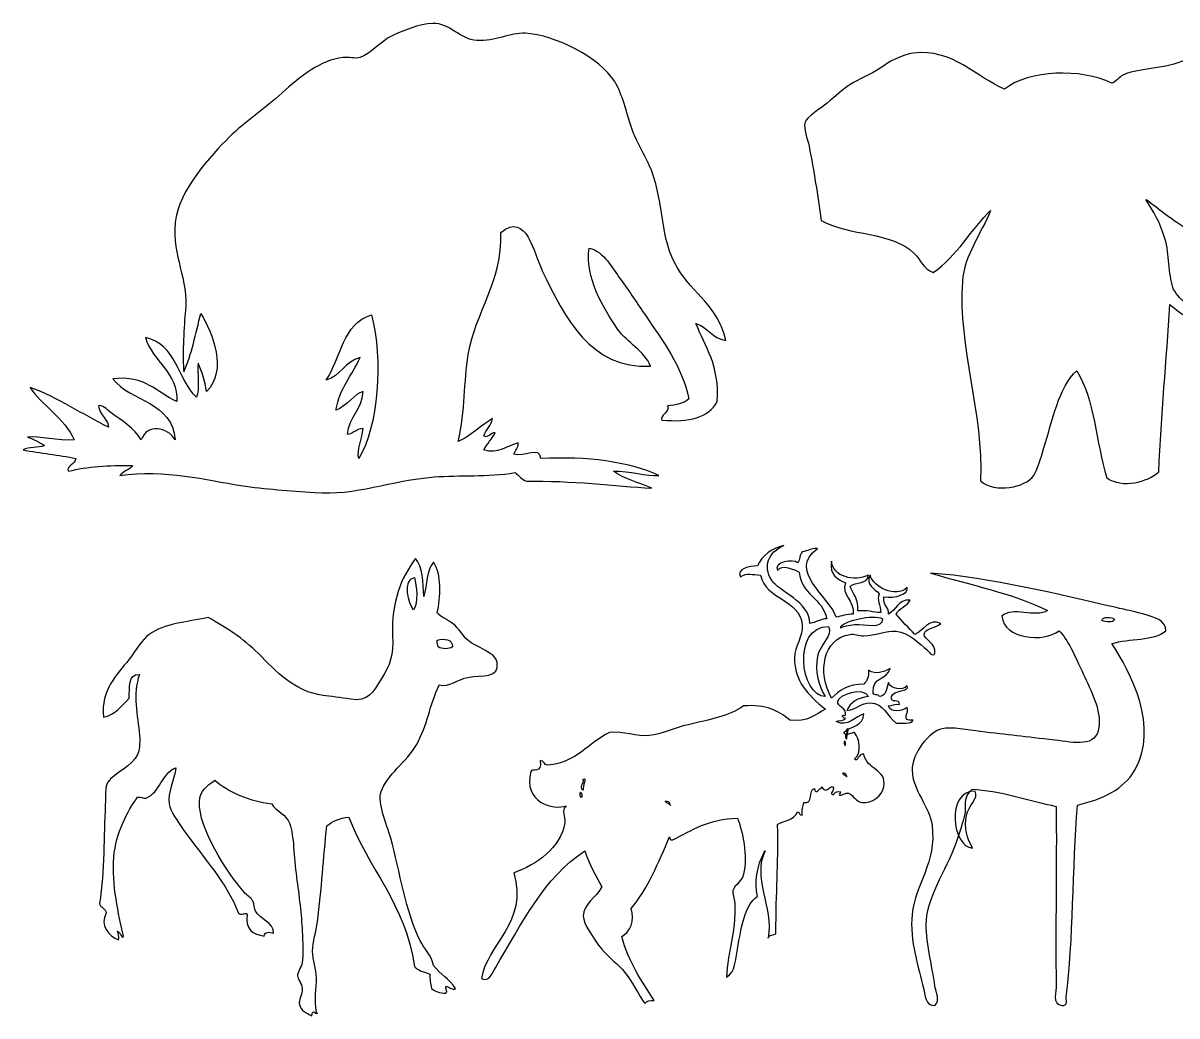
# Model space of a CAD drawing. Header units: centimetres. Extents: x -66 to 65, y -66 to 66.
# Drawn here: x -65.87 to -53.22, y -25.22 to -14.33 of the extents above; entities that cross this region are included whole.
import ezdxf

# ---------------------------------------------------------------- set-up
doc = ezdxf.new("R2010")
doc.units = ezdxf.units.CM
doc.header["$MEASUREMENT"] = 0
doc.layers.add('Layer 1', color=7, linetype='Continuous')

msp = doc.modelspace()

# ---------------------------------------------------------------- linework, layer by layer
at = {"layer": 'Layer 1'}
for points, knots in [([(-58.16921, -17.8116), (-58.31992, -17.79078), (-58.36558, -17.66486), (-58.49668, -17.62446), (-58.49668, -17.62446), (-58.3922, -17.88386), (-58.23429, -18.08984), (-58.26276, -18.48216), (-58.26276, -18.48216), (-58.35539, -18.65983), (-58.57253, -18.71301), (-58.87093, -18.68488), (-58.87093, -18.68488), (-58.89842, -18.63733), (-58.77118, -18.58974), (-58.80857, -18.52893), (-58.80857, -18.52893), (-58.71234, -18.5212), (-58.62492, -18.50467), (-58.57465, -18.45096), (-58.57465, -18.45096), (-58.64516, -18.0948), (-58.86344, -17.81162), (-59.04251, -17.54646), (-59.04251, -17.54646), (-59.13271, -17.41287), (-59.22359, -17.27296), (-59.32318, -17.14101), (-59.32318, -17.14101), (-59.41457, -17.01991), (-59.49873, -16.83901), (-59.66627, -16.79792), (-59.66627, -16.79792), (-59.71437, -17.11783), (-59.514, -17.45432), (-59.35438, -17.68681), (-59.35438, -17.68681), (-59.24773, -17.8422), (-59.05937, -17.92438), (-58.99568, -18.09228), (-58.99568, -18.09228), (-59.65317, -18.12829), (-59.93397, -17.55904), (-60.18091, -17.04744), (-60.18091, -17.04744), (-60.27195, -16.85879), (-60.35223, -16.39432), (-60.63316, -16.62636), (-60.63316, -16.62636), (-60.61736, -17.17381), (-60.91232, -17.48874), (-60.99183, -17.96753), (-60.99183, -17.96753), (-61.04128, -18.26542), (-61.02403, -18.57422), (-61.101, -18.91879), (-61.101, -18.91879), (-61.00194, -18.88246), (-60.81334, -18.718), (-60.72672, -18.66926), (-60.72672, -18.66926), (-60.74135, -18.74816), (-60.79617, -18.78692), (-60.82028, -18.8564), (-60.82028, -18.8564), (-60.78768, -18.89797), (-60.7458, -18.81751), (-60.69553, -18.82521), (-60.69553, -18.82521), (-60.73289, -18.89178), (-60.78538, -18.94329), (-60.82028, -19.01235), (-60.82028, -19.01235), (-60.67717, -19.06688), (-60.55665, -18.96422), (-60.446, -18.93438), (-60.446, -18.93438), (-60.44243, -18.99515), (-60.47952, -19.01524), (-60.49278, -19.0591), (-60.49278, -19.0591), (-60.3856, -19.09958), (-60.20327, -18.96822), (-60.1965, -19.1059), (-60.1965, -19.1059), (-59.67982, -19.08307), (-59.24244, -19.13953), (-58.90213, -19.29304), (-58.90213, -19.29304), (-59.03363, -19.30479), (-59.22069, -19.2374), (-59.40119, -19.24624), (-59.40119, -19.24624), (-59.28472, -19.33255), (-59.11899, -19.36956), (-58.98013, -19.43338), (-58.98013, -19.43338), (-59.37518, -19.4074), (-59.87051, -19.34652), (-60.35244, -19.35541), (-60.35244, -19.35541), (-60.40753, -19.33776), (-60.43618, -19.2936), (-60.47719, -19.26185), (-60.47719, -19.26185), (-60.78546, -19.3109), (-61.08298, -19.28714), (-61.36611, -19.30865), (-61.36611, -19.30865), (-61.84551, -19.34503), (-62.22447, -19.51722), (-62.67606, -19.48018), (-62.67606, -19.48018), (-62.95173, -19.45758), (-63.21264, -19.44549), (-63.48698, -19.40221), (-63.48698, -19.40221), (-63.85621, -19.3439), (-64.31349, -19.221), (-64.81252, -19.29304), (-64.81252, -19.29304), (-64.77712, -19.24526), (-64.70703, -19.23216), (-64.67218, -19.1839), (-64.67218, -19.1839), (-64.93232, -19.17845), (-65.17158, -19.1939), (-65.37391, -19.24624), (-65.37391, -19.24624), (-65.41235, -19.1966), (-65.29745, -19.16734), (-65.29594, -19.10588), (-65.29594, -19.10588), (-65.47903, -19.06545), (-65.68649, -19.04936), (-65.87297, -19.01235), (-65.87297, -19.01235), (-65.81378, -18.97798), (-65.70731, -18.99084), (-65.63905, -18.96555), (-65.63905, -18.96555), (-65.69263, -18.92554), (-65.7551, -18.89446), (-65.82616, -18.87199), (-65.82616, -18.87199), (-65.69273, -18.85823), (-65.49294, -18.91295), (-65.31155, -18.90316), (-65.31155, -18.90316), (-65.4168, -18.66533), (-65.68504, -18.5074), (-65.795, -18.32616), (-65.795, -18.32616), (-65.48197, -18.44461), (-65.22562, -18.61977), (-64.93725, -18.7628), (-64.93725, -18.7628), (-64.9268, -18.70004), (-65.03705, -18.62373), (-65.04642, -18.52888), (-65.04642, -18.52888), (-65.00782, -18.50927), (-64.95876, -18.56751), (-64.90608, -18.60683), (-64.90608, -18.60683), (-64.79665, -18.68851), (-64.6456, -18.77378), (-64.57858, -18.90314), (-64.57858, -18.90314), (-64.50892, -18.71616), (-64.29182, -18.7604), (-64.2043, -18.90314), (-64.2043, -18.90314), (-64.23518, -18.48176), (-64.69082, -18.48515), (-64.89047, -18.23255), (-64.89047, -18.23255), (-64.53122, -18.19043), (-64.40644, -18.38267), (-64.18872, -18.48208), (-64.18872, -18.48208), (-64.16575, -18.17265), (-64.45521, -18.04205), (-64.53181, -17.78035), (-64.53181, -17.78035), (-64.19481, -17.8488), (-64.17748, -18.23692), (-63.97039, -18.4353), (-63.97039, -18.4353), (-63.93419, -18.34158), (-63.9651, -18.18074), (-63.95483, -18.06105), (-63.95483, -18.06105), (-63.9116, -18.15305), (-63.87993, -18.2565), (-63.86122, -18.37294), (-63.86122, -18.37294), (-63.62939, -18.1373), (-63.79357, -17.73627), (-63.92361, -17.51521), (-63.92361, -17.51521), (-63.98214, -17.73217), (-64.02248, -17.96738), (-64.11075, -18.1546), (-64.11075, -18.1546), (-64.12435, -17.99889), (-64.11408, -17.70383), (-64.09514, -17.51521), (-64.09514, -17.51521), (-64.05535, -17.11923), (-64.24354, -16.9014), (-64.20431, -16.51715), (-64.20431, -16.51715), (-64.16817, -16.16338), (-63.81087, -15.77904), (-63.61172, -15.58148), (-63.61172, -15.58148), (-63.43937, -15.41048), (-63.22262, -15.26872), (-63.03472, -15.09806), (-63.03472, -15.09806), (-62.83067, -14.91275), (-62.61223, -14.7351), (-62.36413, -14.7082), (-62.36413, -14.7082), (-62.30433, -14.70174), (-62.23253, -14.72482), (-62.17702, -14.7082), (-62.17702, -14.7082), (-62.07217, -14.67685), (-61.94421, -14.52569), (-61.83393, -14.47428), (-61.83393, -14.47428), (-61.72378, -14.42295), (-61.52725, -14.33641), (-61.38165, -14.33392), (-61.38165, -14.33392), (-61.19276, -14.33067), (-61.08548, -14.50836), (-60.89823, -14.52103), (-60.89823, -14.52103), (-60.70188, -14.53437), (-60.52855, -14.43435), (-60.368, -14.44308), (-60.368, -14.44308), (-60.03817, -14.46102), (-59.54845, -14.70825), (-59.38555, -14.97328), (-59.38555, -14.97328), (-59.30234, -15.10859), (-59.25945, -15.31015), (-59.19838, -15.48789), (-59.19838, -15.48789), (-59.14104, -15.65487), (-59.03749, -15.80391), (-58.9801, -15.95575), (-58.9801, -15.95575), (-58.84283, -16.31878), (-58.88959, -16.7), (-58.69938, -17.01617), (-58.69938, -17.01617), (-58.52571, -17.30492), (-58.24888, -17.43486), (-58.16921, -17.8116)], [0, 0, 0, 0, 0.01492537, 0.01492537, 0.01492537, 0.01492537, 0.02985075, 0.02985075, 0.02985075, 0.02985075, 0.04477612, 0.04477612, 0.04477612, 0.04477612, 0.05970149, 0.05970149, 0.05970149, 0.05970149, 0.07462687, 0.07462687, 0.07462687, 0.07462687, 0.08955224, 0.08955224, 0.08955224, 0.08955224, 0.10447761, 0.10447761, 0.10447761, 0.10447761, 0.11940299, 0.11940299, 0.11940299, 0.11940299, 0.13432836, 0.13432836, 0.13432836, 0.13432836, 0.14925373, 0.14925373, 0.14925373, 0.14925373, 0.1641791, 0.1641791, 0.1641791, 0.1641791, 0.17910448, 0.17910448, 0.17910448, 0.17910448, 0.19402985, 0.19402985, 0.19402985, 0.19402985, 0.20895522, 0.20895522, 0.20895522, 0.20895522, 0.2238806, 0.2238806, 0.2238806, 0.2238806, 0.23880597, 0.23880597, 0.23880597, 0.23880597, 0.25373134, 0.25373134, 0.25373134, 0.25373134, 0.26865672, 0.26865672, 0.26865672, 0.26865672, 0.28358209, 0.28358209, 0.28358209, 0.28358209, 0.29850746, 0.29850746, 0.29850746, 0.29850746, 0.31343284, 0.31343284, 0.31343284, 0.31343284, 0.32835821, 0.32835821, 0.32835821, 0.32835821, 0.34328358, 0.34328358, 0.34328358, 0.34328358, 0.35820896, 0.35820896, 0.35820896, 0.35820896, 0.37313433, 0.37313433, 0.37313433, 0.37313433, 0.3880597, 0.3880597, 0.3880597, 0.3880597, 0.40298507, 0.40298507, 0.40298507, 0.40298507, 0.41791045, 0.41791045, 0.41791045, 0.41791045, 0.43283582, 0.43283582, 0.43283582, 0.43283582, 0.44776119, 0.44776119, 0.44776119, 0.44776119, 0.46268657, 0.46268657, 0.46268657, 0.46268657, 0.47761194, 0.47761194, 0.47761194, 0.47761194, 0.49253731, 0.49253731, 0.49253731, 0.49253731, 0.50746269, 0.50746269, 0.50746269, 0.50746269, 0.52238806, 0.52238806, 0.52238806, 0.52238806, 0.53731343, 0.53731343, 0.53731343, 0.53731343, 0.55223881, 0.55223881, 0.55223881, 0.55223881, 0.56716418, 0.56716418, 0.56716418, 0.56716418, 0.58208955, 0.58208955, 0.58208955, 0.58208955, 0.59701493, 0.59701493, 0.59701493, 0.59701493, 0.6119403, 0.6119403, 0.6119403, 0.6119403, 0.62686567, 0.62686567, 0.62686567, 0.62686567, 0.64179104, 0.64179104, 0.64179104, 0.64179104, 0.65671642, 0.65671642, 0.65671642, 0.65671642, 0.67164179, 0.67164179, 0.67164179, 0.67164179, 0.68656716, 0.68656716, 0.68656716, 0.68656716, 0.70149254, 0.70149254, 0.70149254, 0.70149254, 0.71641791, 0.71641791, 0.71641791, 0.71641791, 0.73134328, 0.73134328, 0.73134328, 0.73134328, 0.74626866, 0.74626866, 0.74626866, 0.74626866, 0.76119403, 0.76119403, 0.76119403, 0.76119403, 0.7761194, 0.7761194, 0.7761194, 0.7761194, 0.79104478, 0.79104478, 0.79104478, 0.79104478, 0.80597015, 0.80597015, 0.80597015, 0.80597015, 0.82089552, 0.82089552, 0.82089552, 0.82089552, 0.8358209, 0.8358209, 0.8358209, 0.8358209, 0.85074627, 0.85074627, 0.85074627, 0.85074627, 0.86567164, 0.86567164, 0.86567164, 0.86567164, 0.88059701, 0.88059701, 0.88059701, 0.88059701, 0.89552239, 0.89552239, 0.89552239, 0.89552239, 0.91044776, 0.91044776, 0.91044776, 0.91044776, 0.92537313, 0.92537313, 0.92537313, 0.92537313, 0.94029851, 0.94029851, 0.94029851, 0.94029851, 0.95522388, 0.95522388, 0.95522388, 0.95522388, 0.97014925, 0.97014925, 0.97014925, 0.97014925, 1, 1, 1, 1]), ([(-52.42, -17.23137), (-52.43839, -17.38568), (-52.6595, -17.55935), (-52.81566, -17.60504), (-52.81566, -17.60504), (-53.00052, -17.65909), (-53.17155, -17.5258), (-53.29924, -17.41819), (-53.29924, -17.41819), (-53.33623, -18.03327), (-53.39716, -18.6245), (-53.42015, -19.2536), (-53.42015, -19.2536), (-53.54604, -19.36589), (-53.81888, -19.43727), (-53.99168, -19.31951), (-53.99168, -19.31951), (-54.10781, -18.9338), (-54.12649, -18.45054), (-54.32138, -18.14354), (-54.32138, -18.14354), (-54.51728, -18.32219), (-54.58707, -18.69702), (-54.68407, -19.00079), (-54.68407, -19.00079), (-54.7155, -19.09924), (-54.75318, -19.23979), (-54.79398, -19.29755), (-54.79398, -19.29755), (-54.88259, -19.42288), (-55.21446, -19.49345), (-55.37651, -19.3525), (-55.37651, -19.3525), (-55.33944, -18.61), (-55.62644, -17.88618), (-55.57431, -17.16537), (-55.57431, -17.16537), (-55.55304, -16.87136), (-55.36603, -16.64284), (-55.26663, -16.38501), (-55.26663, -16.38501), (-55.46348, -16.58014), (-55.63948, -16.89137), (-55.89306, -17.06647), (-55.89306, -17.06647), (-56.01146, -17.02504), (-56.02252, -16.9346), (-56.10195, -16.85761), (-56.10195, -16.85761), (-56.35468, -16.6125), (-56.80796, -16.67153), (-57.12404, -16.49492), (-57.12404, -16.49492), (-57.16164, -16.20988), (-57.20032, -15.9589), (-57.25591, -15.68162), (-57.25591, -15.68162), (-57.27282, -15.5974), (-57.31933, -15.49099), (-57.29988, -15.41786), (-57.29988, -15.41786), (-57.28522, -15.36275), (-57.12208, -15.2589), (-57.05808, -15.20902), (-57.05808, -15.20902), (-56.96024, -15.13279), (-56.88779, -15.05673), (-56.81628, -15.01119), (-56.81628, -15.01119), (-56.70841, -14.94248), (-56.58522, -14.90361), (-56.47558, -14.82431), (-56.47558, -14.82431), (-56.38033, -14.75547), (-56.23118, -14.67442), (-56.11286, -14.6595), (-56.11286, -14.6595), (-55.68799, -14.60574), (-55.40965, -14.93078), (-55.11273, -15.05513), (-55.11273, -15.05513), (-54.84272, -14.84135), (-54.27392, -14.82634), (-53.93674, -14.9892), (-53.93674, -14.9892), (-53.89499, -14.9852), (-53.85448, -14.92059), (-53.81583, -14.90128), (-53.81583, -14.90128), (-53.71897, -14.85281), (-53.5322, -14.83916), (-53.34326, -14.80238), (-53.34326, -14.80238), (-53.09998, -14.75499), (-52.93294, -14.60611), (-52.65085, -14.62654), (-52.65085, -14.62654), (-52.46445, -14.64001), (-52.14285, -14.76365), (-52.0903, -14.91229), (-52.0903, -14.91229), (-52.03611, -15.06583), (-52.14584, -15.21328), (-52.13427, -15.35192), (-52.13427, -15.35192), (-52.11855, -15.5407), (-51.83217, -15.74004), (-51.87048, -16.00036), (-51.87048, -16.00036), (-51.89154, -16.14318), (-52.09014, -16.26381), (-52.2002, -16.34112), (-52.2002, -16.34112), (-52.34837, -16.44507), (-52.46859, -16.52138), (-52.57387, -16.63785), (-52.57387, -16.63785), (-52.61282, -16.9577), (-52.9626, -16.69058), (-53.12341, -16.5829), (-53.12341, -16.5829), (-53.31187, -16.45669), (-53.42048, -16.37457), (-53.54108, -16.27514), (-53.54108, -16.27514), (-53.54997, -16.27305), (-53.55201, -16.26413), (-53.56307, -16.26413), (-53.56307, -16.26413), (-53.48235, -16.39198), (-53.40707, -16.51218), (-53.35418, -16.69281), (-53.35418, -16.69281), (-53.30166, -16.87252), (-53.31679, -17.07431), (-53.26629, -17.23134), (-53.26629, -17.23134), (-53.23377, -17.33257), (-53.01406, -17.52172), (-52.9036, -17.53905), (-52.9036, -17.53905), (-52.62733, -17.58234), (-52.58378, -17.32749), (-52.42, -17.23137)], [0, 0, 0, 0, 0.02702703, 0.02702703, 0.02702703, 0.02702703, 0.05405405, 0.05405405, 0.05405405, 0.05405405, 0.08108108, 0.08108108, 0.08108108, 0.08108108, 0.10810811, 0.10810811, 0.10810811, 0.10810811, 0.13513514, 0.13513514, 0.13513514, 0.13513514, 0.16216216, 0.16216216, 0.16216216, 0.16216216, 0.18918919, 0.18918919, 0.18918919, 0.18918919, 0.21621622, 0.21621622, 0.21621622, 0.21621622, 0.24324324, 0.24324324, 0.24324324, 0.24324324, 0.27027027, 0.27027027, 0.27027027, 0.27027027, 0.2972973, 0.2972973, 0.2972973, 0.2972973, 0.32432432, 0.32432432, 0.32432432, 0.32432432, 0.35135135, 0.35135135, 0.35135135, 0.35135135, 0.37837838, 0.37837838, 0.37837838, 0.37837838, 0.40540541, 0.40540541, 0.40540541, 0.40540541, 0.43243243, 0.43243243, 0.43243243, 0.43243243, 0.45945946, 0.45945946, 0.45945946, 0.45945946, 0.48648649, 0.48648649, 0.48648649, 0.48648649, 0.51351351, 0.51351351, 0.51351351, 0.51351351, 0.54054054, 0.54054054, 0.54054054, 0.54054054, 0.56756757, 0.56756757, 0.56756757, 0.56756757, 0.59459459, 0.59459459, 0.59459459, 0.59459459, 0.62162162, 0.62162162, 0.62162162, 0.62162162, 0.64864865, 0.64864865, 0.64864865, 0.64864865, 0.67567568, 0.67567568, 0.67567568, 0.67567568, 0.7027027, 0.7027027, 0.7027027, 0.7027027, 0.72972973, 0.72972973, 0.72972973, 0.72972973, 0.75675676, 0.75675676, 0.75675676, 0.75675676, 0.78378378, 0.78378378, 0.78378378, 0.78378378, 0.81081081, 0.81081081, 0.81081081, 0.81081081, 0.83783784, 0.83783784, 0.83783784, 0.83783784, 0.86486486, 0.86486486, 0.86486486, 0.86486486, 0.89189189, 0.89189189, 0.89189189, 0.89189189, 0.91891892, 0.91891892, 0.91891892, 0.91891892, 0.94594595, 0.94594595, 0.94594595, 0.94594595, 1, 1, 1, 1]), ([(-62.5513, -18.24824), (-62.38924, -18.20236), (-62.34469, -18.03893), (-62.17705, -17.99871), (-62.17705, -17.99871), (-62.26328, -18.19318), (-62.40541, -18.33171), (-62.44216, -18.57577), (-62.44216, -18.57577), (-62.32349, -18.5383), (-62.23475, -18.38826), (-62.14585, -18.37302), (-62.14585, -18.37302), (-62.15479, -18.5772), (-62.30098, -18.64414), (-62.31738, -18.84086), (-62.31738, -18.84086), (-62.28674, -18.85517), (-62.21499, -18.77747), (-62.14585, -18.7785), (-62.14585, -18.7785), (-62.15567, -18.88328), (-62.21443, -19.02152), (-62.19268, -19.10597), (-62.19268, -19.10597), (-61.97839, -18.76794), (-61.92394, -18.0129), (-62.05227, -17.53091), (-62.05227, -17.53091), (-62.36672, -17.62192), (-62.38879, -18.00533), (-62.5513, -18.24824)], [0, 0, 0, 0, 0.11111111, 0.11111111, 0.11111111, 0.11111111, 0.22222222, 0.22222222, 0.22222222, 0.22222222, 0.33333333, 0.33333333, 0.33333333, 0.33333333, 0.44444444, 0.44444444, 0.44444444, 0.44444444, 0.55555556, 0.55555556, 0.55555556, 0.55555556, 0.66666667, 0.66666667, 0.66666667, 0.66666667, 0.77777778, 0.77777778, 0.77777778, 0.77777778, 1, 1, 1, 1]), ([(-57.53363, -20.06122), (-57.70638, -20.13618), (-57.75831, -20.29215), (-57.66883, -20.43711), (-57.66883, -20.43711), (-57.5889, -20.56644), (-57.24407, -20.67783), (-57.24616, -20.91553), (-57.24616, -20.91553), (-57.1766, -20.90614), (-57.13678, -20.86653), (-57.06016, -20.86428), (-57.06016, -20.86428), (-57.10551, -20.63671), (-57.34311, -20.60345), (-57.36456, -20.3516), (-57.36456, -20.3516), (-57.41531, -20.32705), (-57.55662, -20.25706), (-57.60115, -20.33451), (-57.60115, -20.33451), (-57.65195, -20.23836), (-57.42608, -20.20822), (-57.38141, -20.24908), (-57.38141, -20.24908), (-57.35281, -20.22101), (-57.36043, -20.15634), (-57.33064, -20.12951), (-57.33064, -20.12951), (-57.27079, -20.12168), (-57.23304, -20.09146), (-57.16168, -20.09527), (-57.16168, -20.09527), (-57.50006, -20.33818), (-57.0369, -20.60967), (-56.95882, -20.84714), (-56.95882, -20.84714), (-56.89664, -20.83587), (-56.84508, -20.81388), (-56.77279, -20.81301), (-56.77279, -20.81301), (-56.7552, -20.664), (-56.90897, -20.59769), (-56.85727, -20.47119), (-56.85727, -20.47119), (-56.9408, -20.42454), (-57.03639, -20.39023), (-57.00941, -20.23198), (-57.00941, -20.23198), (-56.99385, -20.40586), (-56.76419, -20.46159), (-56.6038, -20.38581), (-56.6038, -20.38581), (-56.61153, -20.48614), (-56.74305, -20.46135), (-56.8066, -20.5054), (-56.8066, -20.5054), (-56.77636, -20.59449), (-56.70825, -20.64529), (-56.72207, -20.77874), (-56.72207, -20.77874), (-56.62066, -20.76744), (-56.55713, -20.79427), (-56.46855, -20.79583), (-56.46855, -20.79583), (-56.47101, -20.71693), (-56.51641, -20.65499), (-56.48543, -20.59083), (-56.48543, -20.59083), (-56.53316, -20.53614), (-56.64098, -20.49127), (-56.5869, -20.38583), (-56.5869, -20.38583), (-56.54388, -20.51722), (-56.31456, -20.64192), (-56.18111, -20.52241), (-56.18111, -20.52241), (-56.16156, -20.59398), (-56.30999, -20.64253), (-56.43471, -20.62499), (-56.43471, -20.62499), (-56.44831, -20.7186), (-56.37825, -20.72738), (-56.38396, -20.813), (-56.38396, -20.813), (-56.29739, -20.76953), (-56.2836, -20.65245), (-56.14726, -20.65914), (-56.14726, -20.65914), (-56.17729, -20.7314), (-56.26897, -20.74129), (-56.2994, -20.813), (-56.2994, -20.813), (-56.23749, -20.89275), (-56.16436, -20.96117), (-56.09657, -21.03514), (-56.09657, -21.03514), (-56.0005, -21.00395), (-55.94623, -20.84922), (-55.80913, -20.9155), (-55.80913, -20.9155), (-55.87792, -20.9731), (-55.9846, -20.96773), (-55.99513, -21.03514), (-55.99513, -21.03514), (-56.00357, -21.08885), (-55.85125, -21.13624), (-55.87681, -21.24019), (-55.87681, -21.24019), (-55.89324, -21.29853), (-55.95372, -21.21212), (-55.96132, -21.20593), (-55.96132, -21.20593), (-56.03895, -21.14328), (-56.15997, -21.01786), (-56.2994, -21.00093), (-56.2994, -21.00093), (-56.40224, -20.98847), (-56.53869, -21.05054), (-56.65447, -21.05221), (-56.65447, -21.05221), (-56.71321, -21.05303), (-56.75842, -21.02723), (-56.80661, -21.03512), (-56.80661, -21.03512), (-57.10077, -21.08293), (-57.16832, -21.44827), (-57.00941, -21.73566), (-57.00941, -21.73566), (-56.92443, -21.65076), (-56.82629, -21.57911), (-56.65444, -21.58188), (-56.65444, -21.58188), (-56.62055, -21.54785), (-56.59655, -21.50364), (-56.60377, -21.42808), (-56.60377, -21.42808), (-56.51976, -21.48375), (-56.44229, -21.44964), (-56.36697, -21.41096), (-56.36697, -21.41096), (-56.39197, -21.53389), (-56.56821, -21.50388), (-56.55297, -21.66729), (-56.55297, -21.66729), (-56.56019, -21.71449), (-56.48989, -21.68335), (-56.48537, -21.71857), (-56.48537, -21.71857), (-56.40819, -21.71116), (-56.40465, -21.6293), (-56.3839, -21.56477), (-56.3839, -21.56477), (-56.36623, -21.62811), (-56.22679, -21.6665), (-56.18104, -21.59895), (-56.18104, -21.59895), (-56.14148, -21.66806), (-56.34019, -21.64263), (-56.35016, -21.71857), (-56.35016, -21.71857), (-56.37503, -21.80075), (-56.25298, -21.73426), (-56.26563, -21.804), (-56.26563, -21.804), (-56.32045, -21.7941), (-56.34426, -21.81567), (-56.3839, -21.82107), (-56.3839, -21.82107), (-56.36869, -21.90092), (-56.22534, -21.87346), (-56.18104, -21.83816), (-56.18104, -21.83816), (-56.14776, -21.86838), (-56.26147, -22.00157), (-56.11347, -21.97487), (-56.11347, -21.97487), (-56.13644, -22.0257), (-56.23028, -22.00487), (-56.29934, -22.009), (-56.29934, -22.009), (-56.40628, -21.93119), (-56.4315, -21.79122), (-56.58684, -21.78694), (-56.58684, -21.78694), (-56.68222, -21.78424), (-56.73069, -21.86007), (-56.84036, -21.87232), (-56.84036, -21.87232), (-56.80483, -21.77733), (-56.72066, -21.73135), (-56.60374, -21.71854), (-56.60374, -21.71854), (-56.66174, -21.6008), (-56.92791, -21.69504), (-56.94177, -21.76976), (-56.94177, -21.76976), (-56.95283, -21.82964), (-56.83879, -21.83821), (-56.85721, -21.92356), (-56.85721, -21.92356), (-56.91285, -21.91118), (-56.88317, -21.95753), (-56.85721, -21.9578), (-56.85721, -21.9578), (-56.87433, -21.98614), (-56.9291, -21.97635), (-56.95876, -21.9919), (-56.95876, -21.9919), (-56.82962, -22.05932), (-56.74548, -21.93427), (-56.65438, -21.90649), (-56.65438, -21.90649), (-56.65597, -22.04725), (-56.80493, -22.03918), (-56.87417, -22.11157), (-56.87417, -22.11157), (-56.85419, -22.15766), (-56.78601, -22.11149), (-56.7558, -22.11157), (-56.7558, -22.11157), (-56.70373, -22.17631), (-56.67489, -22.34438), (-56.7558, -22.40206), (-56.7558, -22.40206), (-56.72767, -22.44572), (-56.71034, -22.33538), (-56.65439, -22.35078), (-56.65439, -22.35078), (-56.62346, -22.52953), (-56.40375, -22.50299), (-56.43463, -22.70958), (-56.43463, -22.70958), (-56.44931, -22.80787), (-56.57399, -22.88849), (-56.67138, -22.88058), (-56.67138, -22.88058), (-56.74351, -22.87457), (-56.76197, -22.80216), (-56.82354, -22.77792), (-56.82354, -22.77792), (-56.8468, -22.76874), (-56.90919, -22.81062), (-56.92488, -22.79507), (-56.92488, -22.79507), (-56.92432, -22.79563), (-56.90564, -22.76094), (-56.90803, -22.76083), (-56.90803, -22.76083), (-56.98574, -22.75805), (-56.96404, -22.77536), (-56.99254, -22.79507), (-56.99254, -22.79507), (-57.04218, -22.78054), (-56.97053, -22.75205), (-56.99254, -22.70958), (-56.99254, -22.70958), (-57.02522, -22.69429), (-57.04318, -22.74652), (-57.07702, -22.74379), (-57.07702, -22.74379), (-57.09446, -22.74236), (-57.12147, -22.71127), (-57.11089, -22.70958), (-57.11089, -22.70958), (-57.13253, -22.71297), (-57.18979, -22.80912), (-57.19537, -22.72673), (-57.19537, -22.72673), (-57.27054, -22.74176), (-57.20217, -22.90207), (-57.31382, -22.88056), (-57.31382, -22.88056), (-57.32393, -22.92133), (-57.33808, -22.95845), (-57.33059, -23.01714), (-57.33059, -23.01714), (-57.36803, -23.02656), (-57.35469, -22.98462), (-57.38136, -22.98301), (-57.38136, -22.98301), (-57.42391, -23.07964), (-57.54482, -23.07749), (-57.6011, -23.11964), (-57.6011, -23.11964), (-57.59033, -23.59909), (-57.61983, -23.83642), (-57.61801, -24.31582), (-57.61801, -24.31582), (-57.63957, -24.33961), (-57.7008, -24.3232), (-57.70257, -24.36707), (-57.70257, -24.36707), (-57.64764, -24.02592), (-57.88426, -23.69344), (-57.73641, -23.41015), (-57.73641, -23.41015), (-57.80951, -23.52252), (-57.86389, -23.73127), (-57.82097, -23.90569), (-57.82097, -23.90569), (-57.9653, -24.01417), (-57.99433, -24.23705), (-58.04065, -24.48674), (-58.04065, -24.48674), (-58.06261, -24.60522), (-58.06243, -24.73712), (-58.15902, -24.79427), (-58.15902, -24.79427), (-58.15921, -24.54585), (-58.01069, -24.1476), (-58.09139, -23.87151), (-58.09139, -23.87151), (-58.10216, -23.79494), (-57.99728, -23.76496), (-57.97296, -23.66654), (-57.97296, -23.66654), (-57.92512, -23.47197), (-57.98492, -23.18981), (-58.04064, -23.05133), (-58.04064, -23.05133), (-58.35052, -23.05715), (-58.54142, -23.18307), (-58.75068, -23.29059), (-58.75068, -23.29059), (-58.77939, -23.29686), (-58.78259, -23.2772), (-58.78457, -23.25643), (-58.78457, -23.25643), (-58.90683, -23.53715), (-59.02058, -23.82661), (-59.20722, -24.04245), (-59.20722, -24.04245), (-59.15811, -24.17077), (-59.22257, -24.30412), (-59.30863, -24.35003), (-59.30863, -24.35003), (-59.23304, -24.62676), (-59.09456, -24.83999), (-58.95351, -25.05057), (-58.95351, -25.05057), (-59.00211, -25.04705), (-59.0395, -25.05486), (-59.055, -25.08478), (-59.055, -25.08478), (-59.12829, -24.98646), (-59.1739, -24.87176), (-59.27484, -24.74299), (-59.27484, -24.74299), (-59.34271, -24.65631), (-59.45153, -24.58265), (-59.52839, -24.48674), (-59.52839, -24.48674), (-59.61594, -24.37755), (-59.73249, -24.20393), (-59.73125, -24.12786), (-59.73125, -24.12786), (-59.72903, -23.98985), (-59.58552, -23.92429), (-59.52839, -23.80322), (-59.52839, -23.80322), (-59.5957, -23.67762), (-59.66698, -23.55594), (-59.71439, -23.41018), (-59.71439, -23.41018), (-60.16093, -23.69672), (-60.40535, -24.21578), (-60.69488, -24.69172), (-60.69488, -24.69172), (-60.72224, -24.73675), (-60.75915, -24.85809), (-60.84704, -24.81139), (-60.84704, -24.81139), (-60.79018, -24.43679), (-60.32944, -24.19523), (-60.49205, -23.64945), (-60.49205, -23.64945), (-60.24789, -23.56777), (-59.97744, -23.375), (-59.93418, -23.10266), (-59.93418, -23.10266), (-59.92376, -23.03744), (-59.97807, -22.96431), (-59.91719, -22.9147), (-59.91719, -22.9147), (-60.05808, -22.9718), (-60.39611, -22.87604), (-60.3061, -22.53883), (-60.3061, -22.53883), (-60.29978, -22.49822), (-60.17209, -22.57243), (-60.20463, -22.41916), (-60.20463, -22.41916), (-60.15682, -22.41643), (-60.16529, -22.47046), (-60.12015, -22.47044), (-60.12015, -22.47044), (-59.80323, -22.44335), (-59.67631, -22.22406), (-59.44387, -22.11161), (-59.44387, -22.11161), (-59.28946, -22.09333), (-59.14494, -22.15974), (-59.00424, -22.14574), (-59.00424, -22.14574), (-58.88322, -22.13381), (-58.72328, -22.05983), (-58.58167, -22.02612), (-58.58167, -22.02612), (-58.3391, -21.96841), (-58.13878, -21.93611), (-57.973, -21.82109), (-57.973, -21.82109), (-57.73011, -21.79765), (-57.58782, -21.87602), (-57.46593, -21.97489), (-57.46593, -21.97489), (-57.26998, -22.00204), (-57.18558, -21.91647), (-57.07705, -21.85519), (-57.07705, -21.85519), (-57.26832, -21.69898), (-57.41757, -21.55177), (-57.41519, -21.29139), (-57.41519, -21.29139), (-57.41408, -21.16849), (-57.31827, -21.05599), (-57.33066, -20.93256), (-57.33066, -20.93256), (-57.36019, -20.63893), (-57.72822, -20.6643), (-57.78712, -20.3858), (-57.78712, -20.3858), (-57.87782, -20.38202), (-57.93918, -20.35733), (-58.00691, -20.40284), (-58.00691, -20.40284), (-58.05784, -20.31667), (-57.90796, -20.28679), (-57.82101, -20.28322), (-57.82101, -20.28322), (-57.76644, -20.16758), (-57.6683, -20.09596), (-57.53363, -20.06122)], [0, 0, 0, 0, 0.00892857, 0.00892857, 0.00892857, 0.00892857, 0.01785714, 0.01785714, 0.01785714, 0.01785714, 0.02678571, 0.02678571, 0.02678571, 0.02678571, 0.03571429, 0.03571429, 0.03571429, 0.03571429, 0.04464286, 0.04464286, 0.04464286, 0.04464286, 0.05357143, 0.05357143, 0.05357143, 0.05357143, 0.0625, 0.0625, 0.0625, 0.0625, 0.07142857, 0.07142857, 0.07142857, 0.07142857, 0.08035714, 0.08035714, 0.08035714, 0.08035714, 0.08928571, 0.08928571, 0.08928571, 0.08928571, 0.09821429, 0.09821429, 0.09821429, 0.09821429, 0.10714286, 0.10714286, 0.10714286, 0.10714286, 0.11607143, 0.11607143, 0.11607143, 0.11607143, 0.125, 0.125, 0.125, 0.125, 0.13392857, 0.13392857, 0.13392857, 0.13392857, 0.14285714, 0.14285714, 0.14285714, 0.14285714, 0.15178571, 0.15178571, 0.15178571, 0.15178571, 0.16071429, 0.16071429, 0.16071429, 0.16071429, 0.16964286, 0.16964286, 0.16964286, 0.16964286, 0.17857143, 0.17857143, 0.17857143, 0.17857143, 0.1875, 0.1875, 0.1875, 0.1875, 0.19642857, 0.19642857, 0.19642857, 0.19642857, 0.20535714, 0.20535714, 0.20535714, 0.20535714, 0.21428571, 0.21428571, 0.21428571, 0.21428571, 0.22321429, 0.22321429, 0.22321429, 0.22321429, 0.23214286, 0.23214286, 0.23214286, 0.23214286, 0.24107143, 0.24107143, 0.24107143, 0.24107143, 0.25, 0.25, 0.25, 0.25, 0.25892857, 0.25892857, 0.25892857, 0.25892857, 0.26785714, 0.26785714, 0.26785714, 0.26785714, 0.27678571, 0.27678571, 0.27678571, 0.27678571, 0.28571429, 0.28571429, 0.28571429, 0.28571429, 0.29464286, 0.29464286, 0.29464286, 0.29464286, 0.30357143, 0.30357143, 0.30357143, 0.30357143, 0.3125, 0.3125, 0.3125, 0.3125, 0.32142857, 0.32142857, 0.32142857, 0.32142857, 0.33035714, 0.33035714, 0.33035714, 0.33035714, 0.33928571, 0.33928571, 0.33928571, 0.33928571, 0.34821429, 0.34821429, 0.34821429, 0.34821429, 0.35714286, 0.35714286, 0.35714286, 0.35714286, 0.36607143, 0.36607143, 0.36607143, 0.36607143, 0.375, 0.375, 0.375, 0.375, 0.38392857, 0.38392857, 0.38392857, 0.38392857, 0.39285714, 0.39285714, 0.39285714, 0.39285714, 0.40178571, 0.40178571, 0.40178571, 0.40178571, 0.41071429, 0.41071429, 0.41071429, 0.41071429, 0.41964286, 0.41964286, 0.41964286, 0.41964286, 0.42857143, 0.42857143, 0.42857143, 0.42857143, 0.4375, 0.4375, 0.4375, 0.4375, 0.44642857, 0.44642857, 0.44642857, 0.44642857, 0.45535714, 0.45535714, 0.45535714, 0.45535714, 0.46428571, 0.46428571, 0.46428571, 0.46428571, 0.47321429, 0.47321429, 0.47321429, 0.47321429, 0.48214286, 0.48214286, 0.48214286, 0.48214286, 0.49107143, 0.49107143, 0.49107143, 0.49107143, 0.5, 0.5, 0.5, 0.5, 0.50892857, 0.50892857, 0.50892857, 0.50892857, 0.51785714, 0.51785714, 0.51785714, 0.51785714, 0.52678571, 0.52678571, 0.52678571, 0.52678571, 0.53571429, 0.53571429, 0.53571429, 0.53571429, 0.54464286, 0.54464286, 0.54464286, 0.54464286, 0.55357143, 0.55357143, 0.55357143, 0.55357143, 0.5625, 0.5625, 0.5625, 0.5625, 0.57142857, 0.57142857, 0.57142857, 0.57142857, 0.58035714, 0.58035714, 0.58035714, 0.58035714, 0.58928571, 0.58928571, 0.58928571, 0.58928571, 0.59821429, 0.59821429, 0.59821429, 0.59821429, 0.60714286, 0.60714286, 0.60714286, 0.60714286, 0.61607143, 0.61607143, 0.61607143, 0.61607143, 0.625, 0.625, 0.625, 0.625, 0.63392857, 0.63392857, 0.63392857, 0.63392857, 0.64285714, 0.64285714, 0.64285714, 0.64285714, 0.65178571, 0.65178571, 0.65178571, 0.65178571, 0.66071429, 0.66071429, 0.66071429, 0.66071429, 0.66964286, 0.66964286, 0.66964286, 0.66964286, 0.67857143, 0.67857143, 0.67857143, 0.67857143, 0.6875, 0.6875, 0.6875, 0.6875, 0.69642857, 0.69642857, 0.69642857, 0.69642857, 0.70535714, 0.70535714, 0.70535714, 0.70535714, 0.71428571, 0.71428571, 0.71428571, 0.71428571, 0.72321429, 0.72321429, 0.72321429, 0.72321429, 0.73214286, 0.73214286, 0.73214286, 0.73214286, 0.74107143, 0.74107143, 0.74107143, 0.74107143, 0.75, 0.75, 0.75, 0.75, 0.75892857, 0.75892857, 0.75892857, 0.75892857, 0.76785714, 0.76785714, 0.76785714, 0.76785714, 0.77678571, 0.77678571, 0.77678571, 0.77678571, 0.78571429, 0.78571429, 0.78571429, 0.78571429, 0.79464286, 0.79464286, 0.79464286, 0.79464286, 0.80357143, 0.80357143, 0.80357143, 0.80357143, 0.8125, 0.8125, 0.8125, 0.8125, 0.82142857, 0.82142857, 0.82142857, 0.82142857, 0.83035714, 0.83035714, 0.83035714, 0.83035714, 0.83928571, 0.83928571, 0.83928571, 0.83928571, 0.84821429, 0.84821429, 0.84821429, 0.84821429, 0.85714286, 0.85714286, 0.85714286, 0.85714286, 0.86607143, 0.86607143, 0.86607143, 0.86607143, 0.875, 0.875, 0.875, 0.875, 0.88392857, 0.88392857, 0.88392857, 0.88392857, 0.89285714, 0.89285714, 0.89285714, 0.89285714, 0.90178571, 0.90178571, 0.90178571, 0.90178571, 0.91071429, 0.91071429, 0.91071429, 0.91071429, 0.91964286, 0.91964286, 0.91964286, 0.91964286, 0.92857143, 0.92857143, 0.92857143, 0.92857143, 0.9375, 0.9375, 0.9375, 0.9375, 0.94642857, 0.94642857, 0.94642857, 0.94642857, 0.95535714, 0.95535714, 0.95535714, 0.95535714, 0.96428571, 0.96428571, 0.96428571, 0.96428571, 0.97321429, 0.97321429, 0.97321429, 0.97321429, 0.98214286, 0.98214286, 0.98214286, 0.98214286, 1, 1, 1, 1]), ([(-62.6665, -25.18924), (-62.69558, -25.15553), (-62.70108, -25.18276), (-62.7082, -25.22054), (-62.7082, -25.22054), (-62.75699, -25.19469), (-62.83173, -25.15767), (-62.84383, -25.09537), (-62.84383, -25.09537), (-62.85267, -25.05002), (-62.80949, -24.98766), (-62.81256, -24.91805), (-62.81256, -24.91805), (-62.81494, -24.86349), (-62.86328, -24.81748), (-62.86474, -24.78242), (-62.86474, -24.78242), (-62.86675, -24.7349), (-62.82085, -24.68693), (-62.81256, -24.6364), (-62.81256, -24.6364), (-62.79878, -24.55218), (-62.80772, -24.40264), (-62.81256, -24.29215), (-62.81256, -24.29215), (-62.82023, -24.11715), (-62.84786, -23.89692), (-62.87516, -23.69753), (-62.87516, -23.69753), (-62.90588, -23.47303), (-62.90305, -23.24456), (-62.94816, -23.11338), (-62.94816, -23.11338), (-62.98348, -23.01077), (-63.09903, -22.97355), (-63.14639, -22.89438), (-63.14639, -22.89438), (-63.4056, -22.85803), (-63.61417, -22.771), (-63.77226, -22.63361), (-63.77226, -22.63361), (-63.86129, -22.70476), (-63.93408, -22.74468), (-63.93919, -22.87348), (-63.93919, -22.87348), (-63.95041, -23.15645), (-63.64603, -23.63667), (-63.44889, -23.86442), (-63.44889, -23.86442), (-63.41902, -23.89905), (-63.3743, -23.92337), (-63.35502, -23.95835), (-63.35502, -23.95835), (-63.33523, -23.99425), (-63.33962, -24.04627), (-63.32372, -24.07313), (-63.32372, -24.07313), (-63.27316, -24.15848), (-63.12788, -24.19468), (-63.12555, -24.313), (-63.12555, -24.313), (-63.1695, -24.30072), (-63.22707, -24.29025), (-63.22982, -24.34438), (-63.22982, -24.34438), (-63.35547, -24.32737), (-63.43768, -24.26702), (-63.41762, -24.10438), (-63.41762, -24.10438), (-63.42693, -24.08231), (-63.49057, -24.12496), (-63.51149, -24.09396), (-63.51149, -24.09396), (-63.63143, -23.77162), (-63.90506, -23.47396), (-64.11649, -23.17601), (-64.11649, -23.17601), (-64.17285, -23.09663), (-64.26169, -22.9676), (-64.27299, -22.89439), (-64.27299, -22.89439), (-64.29262, -22.76673), (-64.21055, -22.64256), (-64.19996, -22.49796), (-64.19996, -22.49796), (-64.35469, -22.56231), (-64.36974, -22.7663), (-64.52331, -22.83173), (-64.52331, -22.83173), (-64.56366, -22.83737), (-64.57427, -22.81313), (-64.61724, -22.82133), (-64.61724, -22.82133), (-64.72792, -22.96812), (-64.85603, -23.21466), (-64.87799, -23.47856), (-64.87799, -23.47856), (-64.90315, -23.78053), (-64.82354, -24.10792), (-64.77366, -24.34438), (-64.77366, -24.34438), (-64.78226, -24.39076), (-64.81044, -24.29596), (-64.83629, -24.29215), (-64.83629, -24.29215), (-64.82753, -24.31816), (-64.82264, -24.34803), (-64.82587, -24.386), (-64.82587, -24.386), (-64.93377, -24.34761), (-65.03672, -24.22238), (-64.96147, -24.09395), (-64.96147, -24.09395), (-64.96446, -24.03781), (-65.02404, -24.03828), (-65.0345, -23.98965), (-65.0345, -23.98965), (-64.97989, -23.6159), (-64.98764, -23.25093), (-64.9719, -22.90475), (-64.9719, -22.90475), (-64.96772, -22.81318), (-64.9815, -22.71396), (-64.94063, -22.6544), (-64.94063, -22.6544), (-64.87189, -22.55439), (-64.67046, -22.4766), (-64.61726, -22.35193), (-64.61726, -22.35193), (-64.5994, -22.31015), (-64.58863, -22.22538), (-64.59636, -22.14328), (-64.59636, -22.14328), (-64.61684, -21.92592), (-64.6765, -21.6932), (-64.59636, -21.47566), (-64.59636, -21.47566), (-64.73119, -21.46606), (-64.69891, -21.62348), (-64.71111, -21.73649), (-64.71111, -21.73649), (-64.7917, -21.81925), (-64.8592, -21.91519), (-64.99276, -21.94509), (-64.99276, -21.94509), (-65.01853, -21.63143), (-64.84734, -21.48921), (-64.71111, -21.30879), (-64.71111, -21.30879), (-64.6334, -21.20581), (-64.56241, -21.08969), (-64.49206, -21.03757), (-64.49206, -21.03757), (-64.32201, -20.91168), (-64.08804, -20.90605), (-63.84531, -20.84977), (-63.84531, -20.84977), (-63.65092, -20.95703), (-63.46145, -21.07715), (-63.29244, -21.24614), (-63.29244, -21.24614), (-63.09599, -21.44259), (-62.89956, -21.66376), (-62.58309, -21.70511), (-62.58309, -21.70511), (-62.50972, -21.71471), (-62.38875, -21.72993), (-62.28062, -21.74686), (-62.28062, -21.74686), (-62.09158, -21.77652), (-62.03612, -21.6705), (-61.94677, -21.52778), (-61.94677, -21.52778), (-61.84673, -21.36802), (-61.81133, -21.2742), (-61.8216, -21.04798), (-61.8216, -21.04798), (-61.83824, -20.68174), (-61.72444, -20.40885), (-61.57125, -20.20301), (-61.57125, -20.20301), (-61.49103, -20.29318), (-61.49042, -20.46288), (-61.4774, -20.62028), (-61.4774, -20.62028), (-61.44613, -20.49161), (-61.44679, -20.33096), (-61.37307, -20.24476), (-61.37307, -20.24476), (-61.28319, -20.36628), (-61.29608, -20.63669), (-61.33135, -20.79761), (-61.33135, -20.79761), (-61.28666, -20.85648), (-61.21824, -20.86995), (-61.15403, -20.92281), (-61.15403, -20.92281), (-61.09402, -20.97223), (-61.05547, -21.0491), (-60.99756, -21.10013), (-60.99756, -21.10013), (-60.91416, -21.17355), (-60.68977, -21.23576), (-60.67419, -21.34003), (-60.67419, -21.34003), (-60.64696, -21.52259), (-60.83675, -21.47957), (-60.99756, -21.50696), (-60.99756, -21.50696), (-61.10686, -21.52553), (-61.20327, -21.6225), (-61.31054, -21.59041), (-61.31054, -21.59041), (-61.4196, -21.81822), (-61.43447, -22.02285), (-61.56086, -22.24758), (-61.56086, -22.24758), (-61.66373, -22.43049), (-61.88635, -22.57905), (-61.94681, -22.75873), (-61.94681, -22.75873), (-61.99047, -22.88838), (-61.88545, -23.11264), (-61.84251, -23.26983), (-61.84251, -23.26983), (-61.74117, -23.64078), (-61.67945, -24.0752), (-61.51914, -24.39645), (-61.51914, -24.39645), (-61.47652, -24.4818), (-61.39262, -24.54978), (-61.37306, -24.66765), (-61.37306, -24.66765), (-61.30244, -24.76041), (-61.19611, -24.81756), (-61.13314, -24.918), (-61.13314, -24.918), (-61.16251, -24.94668), (-61.20188, -24.89678), (-61.23747, -24.89712), (-61.23747, -24.89712), (-61.24612, -24.92437), (-61.20596, -24.95438), (-61.23747, -24.97012), (-61.23747, -24.97012), (-61.30626, -24.96941), (-61.35788, -24.95152), (-61.39394, -24.918), (-61.39394, -24.918), (-61.40378, -24.86871), (-61.41434, -24.82016), (-61.41482, -24.76155), (-61.41482, -24.76155), (-61.4739, -24.73716), (-61.54492, -24.72469), (-61.58175, -24.6781), (-61.58175, -24.6781), (-61.67787, -23.98836), (-62.08779, -23.61249), (-62.30152, -23.04041), (-62.30152, -23.04041), (-62.40338, -23.0498), (-62.48059, -23.08388), (-62.54142, -23.13428), (-62.54142, -23.13428), (-62.58219, -23.49448), (-62.59688, -23.82246), (-62.64575, -24.18782), (-62.64575, -24.18782), (-62.66017, -24.29561), (-62.69668, -24.40668), (-62.69793, -24.51122), (-62.69793, -24.51122), (-62.69904, -24.60814), (-62.65531, -24.70471), (-62.65621, -24.80327), (-62.65621, -24.80327), (-62.65722, -24.91492), (-62.68227, -25.04192), (-62.65621, -25.17879), (-62.65621, -25.17879), (-62.65812, -25.18765), (-62.65211, -25.18863), (-62.64576, -25.18924), (-62.64576, -25.18924), (-62.65025, -25.2044), (-62.65477, -25.18816), (-62.6665, -25.18924)], [0, 0, 0, 0, 0.01369863, 0.01369863, 0.01369863, 0.01369863, 0.02739726, 0.02739726, 0.02739726, 0.02739726, 0.04109589, 0.04109589, 0.04109589, 0.04109589, 0.05479452, 0.05479452, 0.05479452, 0.05479452, 0.06849315, 0.06849315, 0.06849315, 0.06849315, 0.08219178, 0.08219178, 0.08219178, 0.08219178, 0.09589041, 0.09589041, 0.09589041, 0.09589041, 0.10958904, 0.10958904, 0.10958904, 0.10958904, 0.12328767, 0.12328767, 0.12328767, 0.12328767, 0.1369863, 0.1369863, 0.1369863, 0.1369863, 0.15068493, 0.15068493, 0.15068493, 0.15068493, 0.16438356, 0.16438356, 0.16438356, 0.16438356, 0.17808219, 0.17808219, 0.17808219, 0.17808219, 0.19178082, 0.19178082, 0.19178082, 0.19178082, 0.20547945, 0.20547945, 0.20547945, 0.20547945, 0.21917808, 0.21917808, 0.21917808, 0.21917808, 0.23287671, 0.23287671, 0.23287671, 0.23287671, 0.24657534, 0.24657534, 0.24657534, 0.24657534, 0.26027397, 0.26027397, 0.26027397, 0.26027397, 0.2739726, 0.2739726, 0.2739726, 0.2739726, 0.28767123, 0.28767123, 0.28767123, 0.28767123, 0.30136986, 0.30136986, 0.30136986, 0.30136986, 0.31506849, 0.31506849, 0.31506849, 0.31506849, 0.32876712, 0.32876712, 0.32876712, 0.32876712, 0.34246575, 0.34246575, 0.34246575, 0.34246575, 0.35616438, 0.35616438, 0.35616438, 0.35616438, 0.36986301, 0.36986301, 0.36986301, 0.36986301, 0.38356164, 0.38356164, 0.38356164, 0.38356164, 0.39726027, 0.39726027, 0.39726027, 0.39726027, 0.4109589, 0.4109589, 0.4109589, 0.4109589, 0.42465753, 0.42465753, 0.42465753, 0.42465753, 0.43835616, 0.43835616, 0.43835616, 0.43835616, 0.45205479, 0.45205479, 0.45205479, 0.45205479, 0.46575342, 0.46575342, 0.46575342, 0.46575342, 0.47945205, 0.47945205, 0.47945205, 0.47945205, 0.49315068, 0.49315068, 0.49315068, 0.49315068, 0.50684932, 0.50684932, 0.50684932, 0.50684932, 0.52054795, 0.52054795, 0.52054795, 0.52054795, 0.53424658, 0.53424658, 0.53424658, 0.53424658, 0.54794521, 0.54794521, 0.54794521, 0.54794521, 0.56164384, 0.56164384, 0.56164384, 0.56164384, 0.57534247, 0.57534247, 0.57534247, 0.57534247, 0.5890411, 0.5890411, 0.5890411, 0.5890411, 0.60273973, 0.60273973, 0.60273973, 0.60273973, 0.61643836, 0.61643836, 0.61643836, 0.61643836, 0.63013699, 0.63013699, 0.63013699, 0.63013699, 0.64383562, 0.64383562, 0.64383562, 0.64383562, 0.65753425, 0.65753425, 0.65753425, 0.65753425, 0.67123288, 0.67123288, 0.67123288, 0.67123288, 0.68493151, 0.68493151, 0.68493151, 0.68493151, 0.69863014, 0.69863014, 0.69863014, 0.69863014, 0.71232877, 0.71232877, 0.71232877, 0.71232877, 0.7260274, 0.7260274, 0.7260274, 0.7260274, 0.73972603, 0.73972603, 0.73972603, 0.73972603, 0.75342466, 0.75342466, 0.75342466, 0.75342466, 0.76712329, 0.76712329, 0.76712329, 0.76712329, 0.78082192, 0.78082192, 0.78082192, 0.78082192, 0.79452055, 0.79452055, 0.79452055, 0.79452055, 0.80821918, 0.80821918, 0.80821918, 0.80821918, 0.82191781, 0.82191781, 0.82191781, 0.82191781, 0.83561644, 0.83561644, 0.83561644, 0.83561644, 0.84931507, 0.84931507, 0.84931507, 0.84931507, 0.8630137, 0.8630137, 0.8630137, 0.8630137, 0.87671233, 0.87671233, 0.87671233, 0.87671233, 0.89041096, 0.89041096, 0.89041096, 0.89041096, 0.90410959, 0.90410959, 0.90410959, 0.90410959, 0.91780822, 0.91780822, 0.91780822, 0.91780822, 0.93150685, 0.93150685, 0.93150685, 0.93150685, 0.94520548, 0.94520548, 0.94520548, 0.94520548, 0.95890411, 0.95890411, 0.95890411, 0.95890411, 0.97260274, 0.97260274, 0.97260274, 0.97260274, 1, 1, 1, 1]), ([(-55.92227, -20.36274), (-55.25912, -20.4132), (-54.53188, -20.59489), (-53.88934, -20.74207), (-53.88934, -20.74207), (-53.7871, -20.76549), (-53.66659, -20.78668), (-53.56107, -20.82105), (-53.56107, -20.82105), (-53.47841, -20.84791), (-53.34345, -20.8773), (-53.34207, -20.99491), (-53.34207, -20.99491), (-53.4714, -21.11183), (-53.75217, -21.07569), (-53.93627, -21.13715), (-53.93627, -21.13715), (-53.72786, -21.44931), (-53.41155, -22.05758), (-53.68608, -22.52801), (-53.68608, -22.52801), (-53.80755, -22.73626), (-54.02967, -22.83945), (-54.31161, -22.9074), (-54.31161, -22.9074), (-54.37008, -23.60085), (-54.35558, -24.40603), (-54.43673, -25.00949), (-54.43673, -25.00949), (-54.43964, -25.03158), (-54.41096, -25.12252), (-54.48364, -25.1044), (-54.48364, -25.1044), (-54.5945, -25.09855), (-54.54526, -24.94261), (-54.54616, -24.88313), (-54.54616, -24.88313), (-54.55576, -24.2716), (-54.53896, -23.54563), (-54.54616, -22.92328), (-54.54616, -22.92328), (-54.83982, -22.85621), (-55.17534, -22.74831), (-55.46879, -22.73357), (-55.46879, -22.73357), (-55.57253, -22.82602), (-55.52501, -22.91677), (-55.54703, -23.0181), (-55.54703, -23.0181), (-55.56306, -23.09229), (-55.5987, -23.18309), (-55.62514, -23.27096), (-55.62514, -23.27096), (-55.71169, -23.55719), (-55.95354, -23.89313), (-55.96928, -24.17187), (-55.96928, -24.17187), (-55.98084, -24.37782), (-55.90634, -24.67), (-55.87535, -24.89892), (-55.87535, -24.89892), (-55.86683, -24.96253), (-55.81296, -25.04997), (-55.87535, -25.10445), (-55.87535, -25.10445), (-55.98113, -25.12276), (-55.98491, -24.97888), (-56.00055, -24.91474), (-56.00055, -24.91474), (-56.05188, -24.70366), (-56.15562, -24.39086), (-56.12562, -24.10863), (-56.12562, -24.10863), (-56.08892, -23.76425), (-55.85545, -23.54695), (-55.90668, -23.12875), (-55.90668, -23.12875), (-55.93049, -22.93396), (-56.12335, -22.73666), (-56.12562, -22.52807), (-56.12562, -22.52807), (-56.12763, -22.33585), (-55.93459, -22.09918), (-55.79719, -22.06979), (-55.79719, -22.06979), (-55.69257, -22.0473), (-55.5121, -22.08564), (-55.37494, -22.10138), (-55.37494, -22.10138), (-55.07271, -22.13609), (-54.89218, -22.15914), (-54.5618, -22.19621), (-54.5618, -22.19621), (-54.34249, -22.22076), (-54.10796, -22.28104), (-54.07698, -22.05402), (-54.07698, -22.05402), (-54.05158, -21.86669), (-54.16384, -21.65289), (-54.24912, -21.46918), (-54.24912, -21.46918), (-54.34172, -21.26926), (-54.41946, -21.08532), (-54.51489, -20.99494), (-54.51489, -20.99494), (-54.68004, -21.12988), (-55.12266, -21.08725), (-55.14044, -20.83688), (-55.14044, -20.83688), (-55.03138, -20.72422), (-54.7741, -20.85895), (-54.64001, -20.77364), (-54.64001, -20.77364), (-55.01797, -20.58671), (-55.48793, -20.49273), (-55.92227, -20.36274)], [0, 0, 0, 0, 0.03333333, 0.03333333, 0.03333333, 0.03333333, 0.06666667, 0.06666667, 0.06666667, 0.06666667, 0.1, 0.1, 0.1, 0.1, 0.13333333, 0.13333333, 0.13333333, 0.13333333, 0.16666667, 0.16666667, 0.16666667, 0.16666667, 0.2, 0.2, 0.2, 0.2, 0.23333333, 0.23333333, 0.23333333, 0.23333333, 0.26666667, 0.26666667, 0.26666667, 0.26666667, 0.3, 0.3, 0.3, 0.3, 0.33333333, 0.33333333, 0.33333333, 0.33333333, 0.36666667, 0.36666667, 0.36666667, 0.36666667, 0.4, 0.4, 0.4, 0.4, 0.43333333, 0.43333333, 0.43333333, 0.43333333, 0.46666667, 0.46666667, 0.46666667, 0.46666667, 0.5, 0.5, 0.5, 0.5, 0.53333333, 0.53333333, 0.53333333, 0.53333333, 0.56666667, 0.56666667, 0.56666667, 0.56666667, 0.6, 0.6, 0.6, 0.6, 0.63333333, 0.63333333, 0.63333333, 0.63333333, 0.66666667, 0.66666667, 0.66666667, 0.66666667, 0.7, 0.7, 0.7, 0.7, 0.73333333, 0.73333333, 0.73333333, 0.73333333, 0.76666667, 0.76666667, 0.76666667, 0.76666667, 0.8, 0.8, 0.8, 0.8, 0.83333333, 0.83333333, 0.83333333, 0.83333333, 0.86666667, 0.86666667, 0.86666667, 0.86666667, 0.9, 0.9, 0.9, 0.9, 0.93333333, 0.93333333, 0.93333333, 0.93333333, 1, 1, 1, 1]), ([(-61.59208, -20.76634), (-61.53742, -20.69541), (-61.5579, -20.5002), (-61.58163, -20.41169), (-61.58163, -20.41169), (-61.71566, -20.43243), (-61.64436, -20.70884), (-61.59208, -20.76634)], [0, 0, 0, 0, 0.33333333, 0.33333333, 0.33333333, 0.33333333, 1, 1, 1, 1]), ([(-56.70527, -20.86428), (-56.77488, -20.87828), (-56.92548, -20.92508), (-56.9081, -20.96681), (-56.9081, -20.96681), (-56.8809, -20.94779), (-56.81687, -20.93763), (-56.75591, -20.93263), (-56.75591, -20.93263), (-56.63968, -20.92321), (-56.44759, -20.98661), (-56.45151, -20.86429), (-56.45151, -20.86429), (-56.49898, -20.83394), (-56.61391, -20.8459), (-56.70527, -20.86428)], [0, 0, 0, 0, 0.2, 0.2, 0.2, 0.2, 0.4, 0.4, 0.4, 0.4, 0.6, 0.6, 0.6, 0.6, 1, 1, 1, 1]), ([(-54.04576, -20.88423), (-54.00411, -20.90098), (-53.92559, -20.91405), (-53.90503, -20.86851), (-53.90503, -20.86851), (-53.93035, -20.84759), (-54.04282, -20.83433), (-54.04576, -20.88423)], [0, 0, 0, 0, 0.33333333, 0.33333333, 0.33333333, 0.33333333, 1, 1, 1, 1]), ([(-57.07709, -21.71862), (-57.15112, -21.59667), (-57.19409, -21.44393), (-57.1617, -21.27436), (-57.1617, -21.27436), (-57.13799, -21.15032), (-56.98993, -21.04772), (-57.04327, -20.94969), (-57.04327, -20.94969), (-57.4442, -20.94326), (-57.35366, -21.71458), (-57.07709, -21.71862)], [0, 0, 0, 0, 0.25, 0.25, 0.25, 0.25, 0.5, 0.5, 0.5, 0.5, 1, 1, 1, 1]), ([(-61.33128, -21.10013), (-61.33734, -21.13394), (-61.32416, -21.14865), (-61.32086, -21.17316), (-61.32086, -21.17316), (-61.28268, -21.20033), (-61.20254, -21.20033), (-61.16436, -21.17316), (-61.16436, -21.17316), (-61.15845, -21.08553), (-61.25838, -21.07791), (-61.33128, -21.10013)], [0, 0, 0, 0, 0.25, 0.25, 0.25, 0.25, 0.5, 0.5, 0.5, 0.5, 1, 1, 1, 1]), ([(-59.73131, -22.74386), (-59.74147, -22.70158), (-59.68816, -22.59199), (-59.73131, -22.62424), (-59.73131, -22.62424), (-59.71726, -22.66888), (-59.78238, -22.71796), (-59.73131, -22.74386)], [0, 0, 0, 0, 0.33333333, 0.33333333, 0.33333333, 0.33333333, 1, 1, 1, 1]), ([(-59.74822, -22.8122), (-59.74364, -22.78894), (-59.7587, -22.74552), (-59.76513, -22.77799), (-59.76513, -22.77799), (-59.7697, -22.80135), (-59.75468, -22.84477), (-59.74822, -22.8122)], [0, 0, 0, 0, 0.33333333, 0.33333333, 0.33333333, 0.33333333, 1, 1, 1, 1]), ([(-58.78466, -22.89766), (-58.76982, -22.85805), (-58.87062, -22.8584), (-58.81834, -22.88065), (-58.81834, -22.88065), (-58.80339, -22.89009), (-58.74439, -22.93195), (-58.78466, -22.89766)], [0, 0, 0, 0, 0.33333333, 0.33333333, 0.33333333, 0.33333333, 1, 1, 1, 1])]:
    msp.add_open_spline(points, degree=3, knots=knots, dxfattribs=at)
at = {"layer": 'Layer 1', "color": 7}
for points, knots in [([(-56.84, -22.07639), (-56.80142, -22.04755), (-56.84908, -22.14542), (-56.84, -22.18326), (-56.84, -22.18326), (-56.88564, -22.16008), (-56.82749, -22.11621), (-56.84, -22.07639)], [0, 0, 0, 0, 0.33333333, 0.33333333, 0.33333333, 0.33333333, 1, 1, 1, 1]), ([(-56.87022, -22.21374), (-56.86445, -22.18474), (-56.85104, -22.22353), (-56.85511, -22.24433), (-56.85511, -22.24433), (-56.86088, -22.27338), (-56.87432, -22.23459), (-56.87022, -22.21374)], [0, 0, 0, 0, 0.33333333, 0.33333333, 0.33333333, 0.33333333, 1, 1, 1, 1]), ([(-56.87625, -22.5709), (-56.91869, -22.55286), (-56.83683, -22.55256), (-56.84887, -22.58471), (-56.84887, -22.58471), (-56.81613, -22.61262), (-56.86408, -22.57863), (-56.87625, -22.5709)], [0, 0, 0, 0, 0.33333333, 0.33333333, 0.33333333, 0.33333333, 1, 1, 1, 1]), ([(-55.43472, -22.75442), (-55.39138, -22.83403), (-55.51161, -22.9173), (-55.53084, -23.01808), (-55.53084, -23.01808), (-55.55717, -23.1558), (-55.52227, -23.27981), (-55.46215, -23.37887), (-55.46215, -23.37887), (-55.68679, -23.37555), (-55.76031, -22.74918), (-55.43472, -22.75442)], [0, 0, 0, 0, 0.25, 0.25, 0.25, 0.25, 0.5, 0.5, 0.5, 0.5, 1, 1, 1, 1])]:
    msp.add_open_spline(points, degree=3, knots=knots, dxfattribs=at)

doc.saveas('drawing.dxf')
